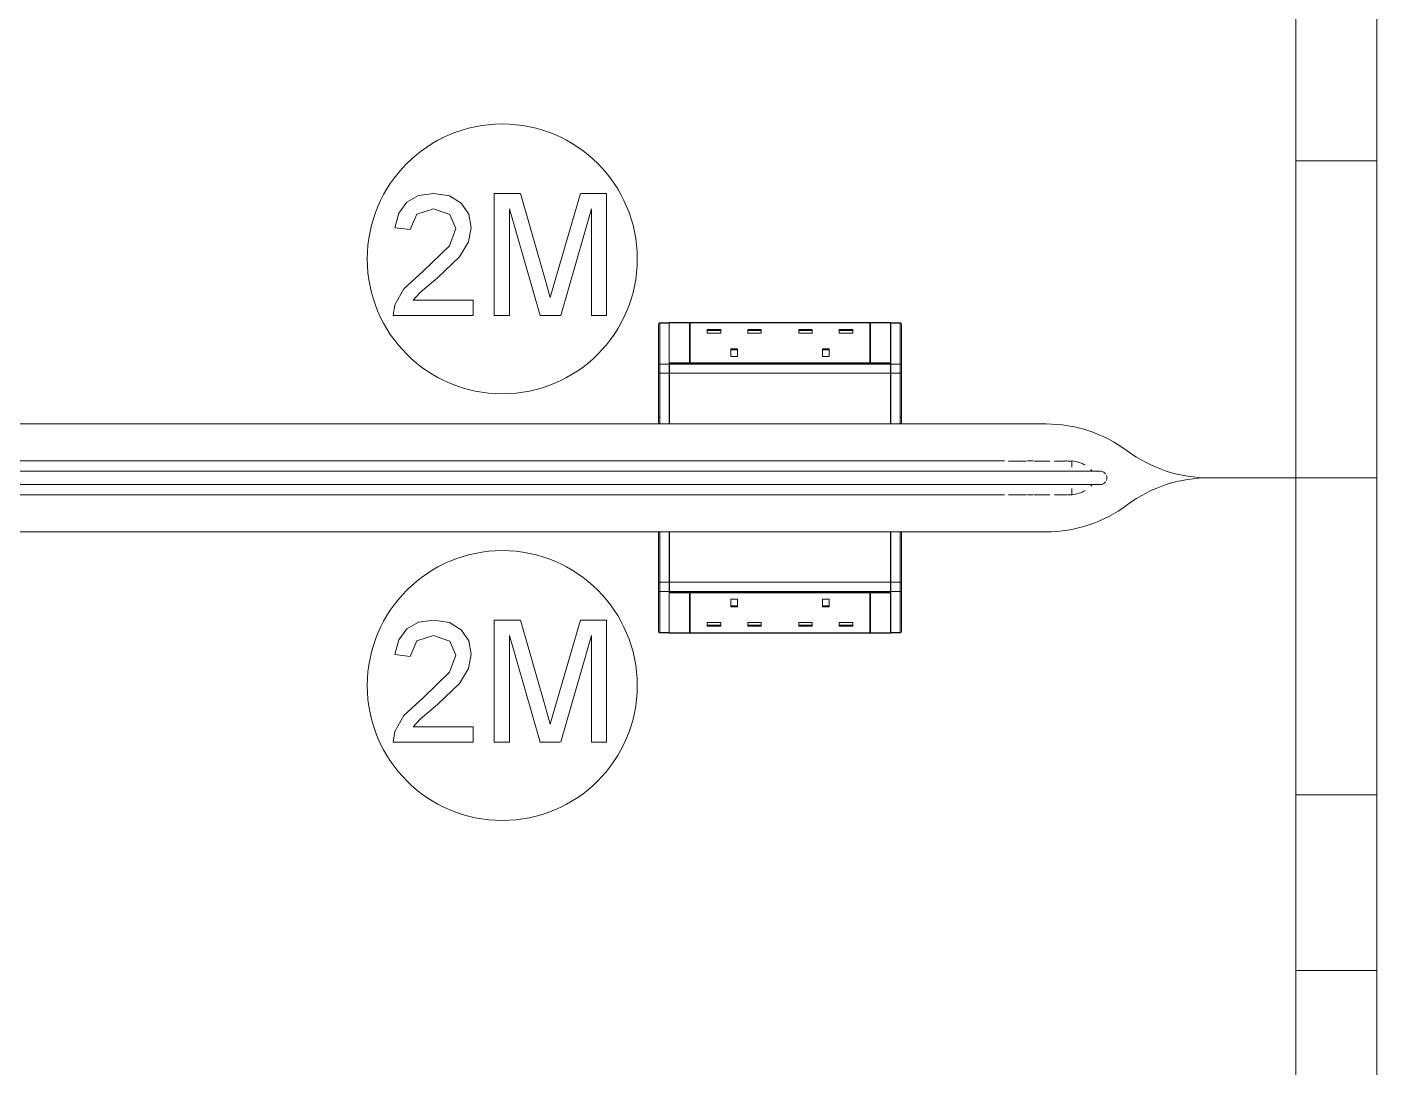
# Model space of a CAD drawing. Header units: millimetres. Extents: x 155927 to 326028, y -36033 to 97293.
# Drawn here: x 170437 to 171437, y 23749 to 24519 of the extents above; entities that cross this region are included whole.
import ezdxf

# ---------------------------------------------------------------- set-up
doc = ezdxf.new("R2010")
doc.units = ezdxf.units.MM
doc.header["$MEASUREMENT"] = 0
doc.layers.add('I-FURN', color=8, linetype='CONTINUOUS', lineweight=9)

msp = doc.modelspace()

# ---------------------------------------------------------------- linework, layer by layer
at = {"layer": 'I-FURN'}
for p, q in [((171437.4, 24185.3), (171437.4, 24985.3)), ((171437.4, 24985.3), (171437.4, 24185.3)), ((171377.4, 24945.3), (171377.4, 23425.3)), ((171437.4, 23425.3), (171437.4, 24945.3)), ((171377.4, 24420.3), (171377.4, 24550.7)), ((171437.4, 24550.7), (171437.4, 24420.3)), ((171377.4, 23950.3), (171377.4, 24420.3)), ((171437.4, 24420.3), (171377.4, 24420.3)), ((171437.4, 24420.3), (171377.4, 24420.3)), ((171437.4, 24420.3), (171437.4, 23950.3)), ((170727.5, 24394.5), (170718.7, 24389.6)), ((170738.8, 24396.1), (170727.5, 24394.5)), ((170750.3, 24394.3), (170738.8, 24396.1)), ((170759.1, 24388.9), (170750.3, 24394.3)), ((170802.9, 24396.1), (170783.5, 24396.1)), ((170783.5, 24396.1), (170783.5, 24305.7)), ((170821.4, 24332.4), (170802.9, 24396.1)), ((170847.4, 24396.1), (170829.2, 24333.5)), ((170866.8, 24396.1), (170847.4, 24396.1)), ((170866.8, 24305.7), (170866.8, 24396.1)), ((170712.8, 24381.6), (170710, 24370.7)), ((170718.7, 24389.6), (170712.8, 24381.6)), ((170721.3, 24369.3), (170726.1, 24380.7)), ((170726.1, 24380.7), (170738.6, 24384.8)), ((170738.6, 24384.8), (170750.6, 24380.6)), ((170750.6, 24380.6), (170755.2, 24370.2)), ((170764.7, 24380.7), (170759.1, 24388.9)), ((170766.5, 24370.9), (170764.7, 24380.7)), ((170794.8, 24305.7), (170794.8, 24384.8)), ((170794.8, 24384.8), (170817.5, 24305.7)), ((170832.8, 24305.7), (170855.5, 24384.8)), ((170855.5, 24384.8), (170855.5, 24305.7)), ((170710, 24370.7), (170721.3, 24369.3)), ((170755.2, 24370.2), (170750.3, 24357.4)), ((170764.5, 24360.2), (170766.5, 24370.9)), ((170757.8, 24349.1), (170764.5, 24360.2)), ((170750.3, 24357.4), (170730.8, 24338.6)), ((170741.6, 24333.6), (170757.8, 24349.1)), ((170730.8, 24338.6), (170716.7, 24325.5)), ((170728.6, 24322.7), (170741.6, 24333.6)), ((170825.1, 24319.1), (170821.4, 24332.4)), ((170829.2, 24333.5), (170825.1, 24319.1)), ((170716.7, 24325.5), (170709.8, 24313.5)), ((170723.5, 24317), (170728.6, 24322.7)), ((170709.8, 24313.5), (170708.6, 24305.7)), ((170767.9, 24317), (170723.5, 24317)), ((170767.9, 24305.7), (170767.9, 24317)), ((170708.6, 24305.7), (170767.9, 24305.7)), ((170783.5, 24305.7), (170794.8, 24305.7)), ((170817.5, 24305.7), (170832.8, 24305.7)), ((170855.5, 24305.7), (170866.8, 24305.7)), ((170913.2, 24300.2), (170906.2, 24300.2)), ((170906.2, 24300), (170906.2, 24300.2)), ((170913.2, 24300.2), (170906.2, 24300.2)), ((170913.2, 24300.2), (170906.2, 24300.2)), ((170913.2, 24300.4), (170928.2, 24300.4)), ((170913.2, 24270.5), (170913.2, 24300.4)), ((170913.2, 24300), (170913.2, 24300.2)), ((171077.2, 24300.2), (170913.3, 24300.2)), ((170928.2, 24300.4), (170928.2, 24270.5)), ((170928.7, 24300.4), (171061.7, 24300.4)), ((170928.7, 24300.4), (170928.7, 24270.5)), ((171061.7, 24300.4), (171061.7, 24270.5)), ((171062.2, 24270.5), (171062.2, 24300.4)), ((171062.2, 24300.4), (171077.2, 24300.4)), ((171077.2, 24300.4), (171077.2, 24270.5)), ((171084.3, 24300.2), (171077.3, 24300.2)), ((171084.3, 24300.2), (171077.3, 24300.2)), ((171077.3, 24300.2), (171084.3, 24300.2)), ((171077.3, 24300.2), (171077.3, 24300)), ((171084.3, 24300.2), (171084.3, 24300)), ((170905.2, 24299.2), (170905.2, 24268.9)), ((170905.2, 24299.2), (170905.2, 24268.9)), ((170905.4, 24299.8), (170905.4, 24299.8)), ((170906.2, 24269.7), (170906.2, 24300)), ((170906.2, 24300), (170913.2, 24300)), ((170913.2, 24269.7), (170913.2, 24300)), ((170928.2, 24300), (170928.7, 24300)), ((170941.3, 24295.3), (170941.3, 24292.5)), ((170951.3, 24295.3), (170941.3, 24295.3)), ((170951.3, 24294.6), (170941.3, 24294.6)), ((170951.3, 24292.5), (170941.3, 24292.5)), ((170951.3, 24295.3), (170951.3, 24292.5)), ((170971.3, 24295.3), (170971.3, 24292.5)), ((170981.3, 24295.3), (170971.3, 24295.3)), ((170981.3, 24294.6), (170971.3, 24294.6)), ((170981.3, 24292.5), (170971.3, 24292.5)), ((170981.3, 24295.3), (170981.3, 24292.5)), ((171009.1, 24295.3), (171009.1, 24292.5)), ((171019.1, 24295.3), (171009.1, 24295.3)), ((171019.1, 24294.6), (171009.1, 24294.6)), ((171019.1, 24292.5), (171009.1, 24292.5)), ((171019.1, 24295.3), (171019.1, 24292.5)), ((171039.1, 24295.3), (171039.1, 24292.5)), ((171049.1, 24295.3), (171039.1, 24295.3)), ((171049.1, 24294.6), (171039.1, 24294.6)), ((171049.1, 24292.5), (171039.1, 24292.5)), ((171049.1, 24295.3), (171049.1, 24292.5)), ((171061.7, 24300), (171062.2, 24300)), ((171084.3, 24300), (171077.3, 24300)), ((171077.3, 24300), (171077.3, 24269.7)), ((171084.3, 24300), (171084.3, 24269.7)), ((171085, 24299.8), (171085, 24299.8)), ((171085.3, 24268.9), (171085.3, 24299.2)), ((171085.3, 24268.9), (171085.3, 24299.2)), ((170958.8, 24281), (170958.8, 24275.3)), ((170963.8, 24281), (170958.8, 24281)), ((170963.8, 24280.3), (170958.8, 24280.3)), ((170963.8, 24281), (170963.8, 24275.3)), ((171026.6, 24281), (171026.6, 24275.3)), ((171031.6, 24281), (171026.6, 24281)), ((171031.6, 24280.3), (171026.6, 24280.3)), ((171031.6, 24275.3), (171031.6, 24281)), ((170928.2, 24270.5), (170913.2, 24270.5)), ((170913.2, 24270.5), (170913.2, 24268.1)), ((170913.3, 24270.3), (170928.2, 24270.3)), ((170913.3, 24269.7), (170913.3, 24270.3)), ((171061.7, 24270.5), (170928.7, 24270.5)), ((170928.7, 24270.3), (171061.7, 24270.3)), ((170963.8, 24275.3), (170958.8, 24275.3)), ((171026.6, 24275.3), (171031.6, 24275.3)), ((171077.2, 24270.5), (171062.2, 24270.5)), ((171062.2, 24270.3), (171077.2, 24270.3)), ((171077.2, 24270.3), (171077.2, 24269.7)), ((170905.2, 24230.3), (170905.2, 24268.9)), ((170905.2, 24268.9), (170905.2, 24263.4)), ((170905.2, 24263.4), (170905.2, 24226.3)), ((170906.2, 24262.8), (170906.2, 24269.7)), ((170906.2, 24269.7), (170913.2, 24269.7)), ((170906.2, 24225.3), (170906.2, 24262.8)), ((170906.2, 24262.8), (170913.2, 24262.8)), ((170913.2, 24262.8), (170913.2, 24269.7)), ((170913.2, 24225.3), (170913.2, 24262.8)), ((170913.3, 24269.7), (170913.3, 24262.8)), ((171077.2, 24269.7), (170913.3, 24269.7)), ((170913.3, 24262.8), (170913.3, 24225.3)), ((171077.2, 24262.8), (170913.3, 24262.8)), ((171077.2, 24262.8), (171077.2, 24269.7)), ((171077.2, 24225.3), (171077.2, 24262.8)), ((171084.3, 24269.7), (171077.3, 24269.7)), ((171077.3, 24269.7), (171077.3, 24262.8)), ((171084.3, 24262.8), (171077.3, 24262.8)), ((171077.3, 24262.8), (171077.3, 24225.3)), ((171084.3, 24269.7), (171084.3, 24262.8)), ((171084.3, 24262.8), (171084.3, 24225.3)), ((171085.3, 24268.9), (171085.3, 24230.3)), ((171085.3, 24263.4), (171085.3, 24268.9)), ((171085.3, 24226.3), (171085.3, 24263.4)), ((170906.2, 24230.3), (170905.2, 24230.3)), ((170905.2, 24226.3), (170905.2, 24230.3)), ((171085.3, 24230.3), (171084.3, 24230.3)), ((171085.3, 24230.3), (171085.3, 24226.3)), ((169904.3, 24225.3), (170906.2, 24225.3)), ((170906.2, 24225.3), (169904.3, 24225.3)), ((170905.2, 24226.3), (170905.2, 24226.3)), ((170906.2, 24225.3), (170913.2, 24225.3)), ((170906.2, 24225.3), (170913.2, 24225.3)), ((170913.3, 24225.3), (171077.2, 24225.3)), ((171077.2, 24225.3), (170913.3, 24225.3)), ((171077.3, 24225.3), (171084.3, 24225.3)), ((171084.3, 24225.3), (171077.3, 24225.3)), ((171084.3, 24225.3), (171192.4, 24225.3)), ((171192.4, 24225.3), (171084.3, 24225.3)), ((169723.4, 24197.9), (171161.5, 24197.9)), ((171161.5, 24190.3), (169723.4, 24190.3)), ((171162.3, 24190.3), (171161.5, 24190.3)), ((171165.1, 24190.3), (171162.3, 24190.3)), ((171164.5, 24197.8), (171177.7, 24197.8)), ((171168, 24190.3), (171165.1, 24190.3)), ((171170.8, 24190.3), (171168, 24190.3)), ((171173.6, 24190.3), (171170.8, 24190.3)), ((171176.4, 24190.3), (171173.6, 24190.3)), ((171179.1, 24190.3), (171176.4, 24190.3)), ((171178.6, 24197.9), (171182.7, 24197.9)), ((171181.9, 24190.3), (171179.1, 24190.3)), ((171184.6, 24190.3), (171181.9, 24190.3)), ((171183.5, 24197.8), (171195, 24197.8)), ((171187.2, 24190.3), (171184.6, 24190.3)), ((171189.9, 24190.3), (171187.2, 24190.3)), ((171192.4, 24190.3), (171189.9, 24190.3)), ((171195, 24190.3), (171192.4, 24190.3)), ((171197.4, 24190.3), (171195, 24190.3)), ((171199.9, 24190.3), (171197.4, 24190.3)), ((171198.5, 24197.8), (171206.5, 24197.8)), ((171202.2, 24190.3), (171199.9, 24190.3)), ((171204.5, 24190.3), (171202.2, 24190.3)), ((171206.7, 24190.3), (171204.5, 24190.3)), ((171208.9, 24190.3), (171206.7, 24190.3)), ((171206.8, 24197.9), (171207.7, 24197.9)), ((171208.1, 24197.8), (171211.5, 24197.8)), ((171210.9, 24190.3), (171208.9, 24190.3)), ((171212.9, 24190.3), (171210.9, 24190.3)), ((171211.5, 24193.3), (171211.5, 24197.8)), ((171214.9, 24190.3), (171212.9, 24190.3)), ((171216.7, 24190.3), (171214.9, 24190.3)), ((171218.4, 24190.3), (171216.7, 24190.3)), ((171220.1, 24190.3), (171218.4, 24190.3)), ((171221.6, 24190.3), (171220.1, 24190.3)), ((171223.1, 24190.3), (171221.6, 24190.3)), ((171224.4, 24190.3), (171223.1, 24190.3)), ((171225.7, 24190.3), (171224.4, 24190.3)), ((171226.9, 24190.3), (171225.7, 24190.3)), ((171227.9, 24190.3), (171226.9, 24190.3)), ((171228.9, 24190.3), (171227.9, 24190.3)), ((171229.7, 24190.3), (171228.9, 24190.3)), ((171230.4, 24190.3), (171229.7, 24190.3)), ((171231, 24190.3), (171230.4, 24190.3)), ((171231.5, 24190.3), (171231, 24190.3)), ((171231.9, 24190.3), (171231.5, 24190.3)), ((171232.2, 24190.3), (171231.9, 24190.3)), ((171232.4, 24190.3), (171232.2, 24190.3)), ((171232.4, 24190.3), (171232.4, 24190.3)), ((169723.4, 24180.3), (171161.5, 24180.3)), ((171161.5, 24180.3), (171164.4, 24180.3)), ((171164.4, 24180.3), (171167.2, 24180.3)), ((171167.2, 24180.3), (171170, 24180.3)), ((171170, 24180.3), (171172.8, 24180.3)), ((171172.8, 24180.3), (171175.6, 24180.3)), ((171175.6, 24180.3), (171178.4, 24180.3)), ((171178.4, 24180.3), (171181.1, 24180.3)), ((171181.1, 24180.3), (171183.8, 24180.3)), ((171183.8, 24180.3), (171186.5, 24180.3)), ((171186.5, 24180.3), (171189.2, 24180.3)), ((171189.2, 24180.3), (171191.7, 24180.3)), ((171191.7, 24180.3), (171194.3, 24180.3)), ((171194.3, 24180.3), (171196.8, 24180.3)), ((171196.8, 24180.3), (171199.2, 24180.3)), ((171199.2, 24180.3), (171201.6, 24180.3)), ((171201.6, 24180.3), (171203.9, 24180.3)), ((171203.9, 24180.3), (171206.1, 24180.3)), ((171206.1, 24180.3), (171208.3, 24180.3)), ((171208.3, 24180.3), (171210.4, 24180.3)), ((171210.4, 24180.3), (171212.4, 24180.3)), ((171212.4, 24180.3), (171214.3, 24180.3)), ((171214.3, 24180.3), (171216.2, 24180.3)), ((171216.2, 24180.3), (171218, 24180.3)), ((171218, 24180.3), (171219.6, 24180.3)), ((171219.6, 24180.3), (171221.2, 24180.3)), ((171221.2, 24180.3), (171222.7, 24180.3)), ((171222.7, 24180.3), (171224.1, 24180.3)), ((171224.1, 24180.3), (171225.4, 24180.3)), ((171225.4, 24180.3), (171226.6, 24180.3)), ((171226.6, 24180.3), (171227.6, 24180.3)), ((171227.6, 24180.3), (171228.6, 24180.3)), ((171228.6, 24180.3), (171229.5, 24180.3)), ((171229.5, 24180.3), (171230.2, 24180.3)), ((171230.2, 24180.3), (171230.9, 24180.3)), ((171230.9, 24180.3), (171231.4, 24180.3)), ((171231.4, 24180.3), (171231.8, 24180.3)), ((171231.8, 24180.3), (171232.2, 24180.3)), ((171232.2, 24180.3), (171232.4, 24180.3)), ((171232.4, 24180.3), (171232.4, 24180.3)), ((171232.4, 24180.3), (171232.4, 24180.3)), ((171437.4, 24185.3), (171313.6, 24185.3)), ((171313.6, 24185.3), (171437.4, 24185.3)), ((171313.6, 24185.3), (171437.4, 24185.3)), ((171437.4, 24185.3), (171313.6, 24185.3)), ((171437.4, 23385.3), (171437.4, 24185.3)), ((171437.4, 24185.3), (171437.4, 23385.3)), ((171161.5, 24172.8), (169723.4, 24172.8)), ((171177.7, 24172.8), (171164.5, 24172.8)), ((171182.7, 24172.8), (171178.6, 24172.8)), ((171195, 24172.8), (171183.5, 24172.8)), ((171206.5, 24172.8), (171198.5, 24172.8)), ((171207.7, 24172.8), (171206.8, 24172.8)), ((171211.5, 24172.8), (171208.1, 24172.8)), ((171211.5, 24172.8), (171211.5, 24177.4)), ((170906.2, 24145.3), (169904.3, 24145.3)), ((169904.3, 24145.3), (170906.2, 24145.3)), ((170905.2, 24140.3), (170905.2, 24144.3)), ((170905.2, 24144.3), (170905.2, 24107.3)), ((170905.2, 24140.3), (170906.2, 24140.3)), ((170905.2, 24101.8), (170905.2, 24140.3)), ((170913.2, 24145.3), (170906.2, 24145.3)), ((170906.2, 24107.9), (170906.2, 24145.3)), ((170906.2, 24145.3), (170913.2, 24145.3)), ((170913.2, 24107.9), (170913.2, 24145.3)), ((171077.2, 24145.3), (170913.3, 24145.3)), ((170913.3, 24145.3), (171077.2, 24145.3)), ((170913.3, 24145.3), (170913.3, 24107.9)), ((171077.2, 24107.9), (171077.2, 24145.3)), ((171084.3, 24145.3), (171077.3, 24145.3)), ((171084.3, 24145.3), (171077.3, 24145.3)), ((171077.3, 24145.3), (171077.3, 24107.9)), ((171192.4, 24145.3), (171084.3, 24145.3)), ((171084.3, 24145.3), (171192.4, 24145.3)), ((171084.3, 24145.3), (171084.3, 24107.9)), ((171084.3, 24140.3), (171085.3, 24140.3)), ((171085.3, 24144.3), (171085.3, 24144.3)), ((171085.3, 24107.3), (171085.3, 24144.3)), ((171085.3, 24144.3), (171085.3, 24140.3)), ((171085.3, 24140.3), (171085.3, 24101.8)), ((170905.2, 24107.3), (170905.2, 24101.8)), ((170905.2, 24101.8), (170905.2, 24071.5)), ((170905.2, 24101.8), (170905.2, 24071.5)), ((170906.2, 24101), (170906.2, 24107.9)), ((170906.2, 24107.9), (170913.2, 24107.9)), ((170906.2, 24070.7), (170906.2, 24101)), ((170906.2, 24101), (170913.2, 24101)), ((170913.2, 24101), (170913.2, 24107.9)), ((170913.2, 24070.7), (170913.2, 24101)), ((170913.2, 24100.1), (170928.2, 24100.1)), ((170913.2, 24070.3), (170913.2, 24100.1)), ((170913.3, 24107.9), (171077.2, 24107.9)), ((170913.3, 24107.9), (170913.3, 24101)), ((170913.3, 24101), (171077.2, 24101)), ((170913.3, 24100.3), (170913.3, 24101)), ((170928.2, 24100.3), (170913.3, 24100.3)), ((170928.2, 24100.1), (170928.2, 24070.3)), ((171061.7, 24100.3), (170928.7, 24100.3)), ((170928.7, 24100.1), (171061.7, 24100.1)), ((170928.7, 24070.3), (170928.7, 24100.1)), ((171061.7, 24070.3), (171061.7, 24100.1)), ((171077.2, 24100.3), (171062.2, 24100.3)), ((171062.2, 24100.1), (171077.2, 24100.1)), ((171062.2, 24070.3), (171062.2, 24100.1)), ((171077.2, 24101), (171077.2, 24107.9)), ((171077.2, 24100.1), (171077.2, 24102.6)), ((171077.2, 24101), (171077.2, 24100.3)), ((171077.2, 24100.1), (171077.2, 24070.3)), ((171084.3, 24107.9), (171077.3, 24107.9)), ((171077.3, 24107.9), (171077.3, 24101)), ((171084.3, 24101), (171077.3, 24101)), ((171077.3, 24101), (171077.3, 24070.7)), ((171084.3, 24107.9), (171084.3, 24101)), ((171084.3, 24101), (171084.3, 24070.7)), ((171085.3, 24101.8), (171085.3, 24107.3)), ((171085.3, 24071.5), (171085.3, 24101.8)), ((171085.3, 24071.5), (171085.3, 24101.8)), ((170963.8, 24095.4), (170958.8, 24095.4)), ((170958.8, 24095.4), (170958.8, 24089.7)), ((170958.8, 24090.4), (170963.8, 24090.4)), ((170963.8, 24089.7), (170963.8, 24095.4)), ((171026.6, 24089.7), (171026.6, 24095.4)), ((171026.6, 24095.4), (171031.6, 24095.4)), ((171026.6, 24090.4), (171031.6, 24090.4)), ((171031.6, 24089.7), (171031.6, 24095.4)), ((170958.8, 24089.7), (170963.8, 24089.7)), ((171026.6, 24089.7), (171031.6, 24089.7)), ((170718.7, 24073.4), (170712.8, 24065.4)), ((170727.5, 24078.3), (170718.7, 24073.4)), ((170738.8, 24079.9), (170727.5, 24078.3)), ((170750.3, 24078.1), (170738.8, 24079.9)), ((170759.1, 24072.6), (170750.3, 24078.1)), ((170764.7, 24064.5), (170759.1, 24072.6)), ((170802.9, 24079.9), (170783.5, 24079.9)), ((170783.5, 24079.9), (170783.5, 23989.5)), ((170821.4, 24016.2), (170802.9, 24079.9)), ((170847.4, 24079.9), (170829.2, 24017.3)), ((170866.8, 24079.9), (170847.4, 24079.9)), ((170866.8, 23989.5), (170866.8, 24079.9)), ((170905.4, 24070.8), (170905.4, 24070.9)), ((170906.2, 24070.5), (170906.2, 24070.7)), ((170906.2, 24070.7), (170913.2, 24070.7)), ((170906.2, 24070.5), (170913.2, 24070.5)), ((170906.2, 24070.5), (170913.2, 24070.5)), ((170913.2, 24070.5), (170906.2, 24070.5)), ((170913.2, 24070.5), (170913.2, 24070.7)), ((170928.2, 24070.3), (170913.2, 24070.3)), ((170913.3, 24070.5), (171077.2, 24070.5)), ((170928.7, 24070.7), (170928.2, 24070.7)), ((171061.7, 24070.3), (170928.7, 24070.3)), ((170941.3, 24075.3), (170941.3, 24078.2)), ((170941.3, 24078.2), (170951.3, 24078.2)), ((170941.3, 24076.1), (170951.3, 24076.1)), ((170941.3, 24075.3), (170951.3, 24075.3)), ((170951.3, 24075.3), (170951.3, 24078.2)), ((170971.3, 24075.3), (170971.3, 24078.2)), ((170971.3, 24078.2), (170981.3, 24078.2)), ((170971.3, 24076.1), (170981.3, 24076.1)), ((170971.3, 24075.3), (170981.3, 24075.3)), ((170981.3, 24075.3), (170981.3, 24078.2)), ((171009.1, 24075.3), (171009.1, 24078.2)), ((171009.1, 24078.2), (171019.1, 24078.2)), ((171009.1, 24076.1), (171019.1, 24076.1)), ((171009.1, 24075.3), (171019.1, 24075.3)), ((171019.1, 24075.3), (171019.1, 24078.2)), ((171039.1, 24075.3), (171039.1, 24078.2)), ((171039.1, 24078.2), (171049.1, 24078.2)), ((171039.1, 24076.1), (171049.1, 24076.1)), ((171039.1, 24075.3), (171049.1, 24075.3)), ((171049.1, 24075.3), (171049.1, 24078.2)), ((171062.2, 24070.7), (171061.7, 24070.7)), ((171077.2, 24070.3), (171062.2, 24070.3)), ((171084.3, 24070.7), (171077.3, 24070.7)), ((171077.3, 24070.7), (171077.3, 24070.5)), ((171077.3, 24070.5), (171084.3, 24070.5)), ((171077.3, 24070.5), (171084.3, 24070.5)), ((171077.3, 24070.5), (171084.3, 24070.5)), ((171084.3, 24070.7), (171084.3, 24070.5)), ((171085.1, 24070.9), (171085, 24070.8)), ((170712.8, 24065.4), (170710, 24054.5)), ((170721.3, 24053), (170726.1, 24064.5)), ((170726.1, 24064.5), (170738.6, 24068.6)), ((170738.6, 24068.6), (170750.6, 24064.4)), ((170750.6, 24064.4), (170755.2, 24054)), ((170766.5, 24054.7), (170764.7, 24064.5)), ((170794.8, 23989.5), (170794.8, 24068.6)), ((170794.8, 24068.6), (170817.5, 23989.5)), ((170832.8, 23989.6), (170855.5, 24068.6)), ((170855.5, 24068.6), (170855.5, 23989.5)), ((170710, 24054.5), (170721.3, 24053)), ((170755.2, 24054), (170750.3, 24041.2)), ((170764.5, 24044), (170766.5, 24054.7)), ((170750.3, 24041.2), (170730.8, 24022.4)), ((170757.8, 24032.9), (170764.5, 24044)), ((170741.6, 24017.4), (170757.8, 24032.9)), ((170730.8, 24022.4), (170716.7, 24009.3)), ((170728.6, 24006.5), (170741.6, 24017.4)), ((170825.1, 24002.9), (170821.4, 24016.2)), ((170829.2, 24017.3), (170825.1, 24002.9)), ((170716.7, 24009.3), (170709.8, 23997.3)), ((170723.5, 24000.8), (170728.6, 24006.5)), ((170767.9, 24000.8), (170723.5, 24000.8)), ((170767.9, 23989.5), (170767.9, 24000.8)), ((170709.8, 23997.3), (170708.6, 23989.5)), ((170708.6, 23989.5), (170767.9, 23989.5)), ((170783.5, 23989.5), (170794.8, 23989.5)), ((170817.5, 23989.5), (170832.5, 23989.5)), ((170855.5, 23989.5), (170866.8, 23989.5)), ((171377.4, 23820.3), (171377.4, 23950.3)), ((171437.4, 23950.3), (171377.4, 23950.3)), ((171437.4, 23950.3), (171377.4, 23950.3)), ((171437.4, 23950.3), (171437.4, 23820.3)), ((171377.4, 23385.3), (171377.4, 23820.3)), ((171437.4, 23820.3), (171377.4, 23820.3)), ((171437.4, 23820.3), (171377.4, 23820.3)), ((171437.4, 23820.3), (171437.4, 23385.3))]:
    msp.add_line(p, q, dxfattribs=at)
at = {"layer": 'I-FURN', "flags": 128}
for points in [[(170905.6, 24300), (170905.7, 24300.1), (170905.7, 24300.1), (170905.8, 24300.1), (170905.8, 24300.1), (170905.8, 24300.1), (170905.9, 24300.1), (170905.9, 24300.1), (170905.9, 24300.1), (170906, 24300.2), (170906, 24300.2), (170906.1, 24300.2), (170906.1, 24300.2), (170906.1, 24300.2), (170906.2, 24300.2)], [(171084.3, 24300.2), (171084.3, 24300.2), (171084.4, 24300.2), (171084.4, 24300.2), (171084.4, 24300.2), (171084.5, 24300.1), (171084.5, 24300.1), (171084.6, 24300.1), (171084.6, 24300.1), (171084.6, 24300.1), (171084.7, 24300.1), (171084.7, 24300.1), (171084.7, 24300.1), (171084.8, 24300)], [(170905.2, 24268.9), (170905.2, 24268.8), (170905.2, 24268.7), (170905.2, 24268.6), (170905.2, 24268.5), (170905.2, 24268.4), (170905.2, 24268.3), (170905.2, 24268.1), (170905.2, 24268), (170905.2, 24267.9), (170905.2, 24267.7), (170905.2, 24267.6), (170905.2, 24267.5), (170905.2, 24267.3), (170905.2, 24267.2), (170905.2, 24267), (170905.2, 24266.9), (170905.2, 24266.7), (170905.2, 24266.6), (170905.2, 24266.4), (170905.2, 24266.3), (170905.2, 24266.1), (170905.2, 24265.9), (170905.2, 24265.8), (170905.2, 24265.6), (170905.2, 24265.5), (170905.2, 24265.3), (170905.2, 24265.1), (170905.2, 24265), (170905.2, 24264.8), (170905.2, 24264.7), (170905.2, 24264.5), (170905.2, 24264.4), (170905.2, 24264.2), (170905.2, 24264.1), (170905.2, 24263.9), (170905.2, 24263.8), (170905.2, 24263.6), (170905.2, 24263.5), (170905.2, 24263.4)], [(170905.2, 24263.4), (170905.2, 24260.6), (170905.2, 24257.9), (170905.2, 24255.3), (170905.2, 24252.7), (170905.2, 24250.3), (170905.2, 24248), (170905.2, 24245.8), (170905.2, 24243.6), (170905.2, 24241.6), (170905.2, 24239.7), (170905.2, 24237.9), (170905.2, 24236.3), (170905.2, 24234.7), (170905.2, 24233.3), (170905.2, 24232), (170905.2, 24230.8), (170905.2, 24229.8), (170905.2, 24228.8), (170905.2, 24228.1), (170905.2, 24227.4), (170905.2, 24226.9), (170905.2, 24226.5), (170905.2, 24226.3)], [(171085.3, 24263.4), (171085.3, 24263.5), (171085.3, 24263.6), (171085.3, 24263.8), (171085.3, 24263.9), (171085.3, 24264.1), (171085.3, 24264.2), (171085.3, 24264.4), (171085.3, 24264.5), (171085.3, 24264.7), (171085.3, 24264.8), (171085.3, 24265), (171085.3, 24265.1), (171085.3, 24265.3), (171085.3, 24265.5), (171085.3, 24265.6), (171085.3, 24265.8), (171085.3, 24265.9), (171085.3, 24266.1), (171085.3, 24266.3), (171085.3, 24266.4), (171085.3, 24266.6), (171085.3, 24266.7), (171085.3, 24266.9), (171085.3, 24267), (171085.3, 24267.2), (171085.3, 24267.3), (171085.3, 24267.5), (171085.3, 24267.6), (171085.3, 24267.7), (171085.3, 24267.9), (171085.3, 24268), (171085.3, 24268.1), (171085.3, 24268.3), (171085.3, 24268.4), (171085.3, 24268.5), (171085.3, 24268.6), (171085.3, 24268.7), (171085.3, 24268.8), (171085.3, 24268.9)], [(171085.3, 24226.3), (171085.3, 24226.6), (171085.3, 24227), (171085.3, 24227.6), (171085.3, 24228.3), (171085.3, 24229.1), (171085.3, 24230), (171085.3, 24231.1), (171085.3, 24232.3), (171085.3, 24233.6), (171085.3, 24235.1), (171085.3, 24236.7), (171085.3, 24238.4), (171085.3, 24240.2), (171085.3, 24242.1), (171085.3, 24244.2), (171085.3, 24246.3), (171085.3, 24248.6), (171085.3, 24250.9), (171085.3, 24253.4), (171085.3, 24256), (171085.3, 24258.6), (171085.3, 24261.3), (171085.3, 24263.4)], [(170905.2, 24226.3), (170905.2, 24226.3), (170905.2, 24226.3), (170905.2, 24226.4), (170905.2, 24226.4), (170905.2, 24226.4), (170905.2, 24226.4), (170905.2, 24226.5), (170905.2, 24226.5), (170905.2, 24226.6), (170905.2, 24226.6), (170905.2, 24226.7), (170905.2, 24226.8), (170905.2, 24226.9), (170905.2, 24226.9), (170905.2, 24227), (170905.2, 24227.1), (170905.2, 24227.2), (170905.2, 24227.3), (170905.2, 24227.4), (170905.2, 24227.5), (170905.2, 24227.7), (170905.2, 24227.8), (170905.2, 24227.9), (170905.2, 24228), (170905.2, 24228.2), (170905.2, 24228.3), (170905.2, 24228.4), (170905.2, 24228.6), (170905.2, 24228.7), (170905.2, 24228.9), (170905.2, 24229), (170905.2, 24229.2), (170905.2, 24229.3), (170905.2, 24229.5), (170905.2, 24229.6), (170905.2, 24229.8), (170905.2, 24230), (170905.2, 24230.1), (170905.2, 24230.3), (170905.2, 24230.3)], [(171085.3, 24230.3), (171085.3, 24230.2), (171085.3, 24230), (171085.3, 24229.8), (171085.3, 24229.7), (171085.3, 24229.5), (171085.3, 24229.4), (171085.3, 24229.2), (171085.3, 24229.1), (171085.3, 24228.9), (171085.3, 24228.8), (171085.3, 24228.6), (171085.3, 24228.5), (171085.3, 24228.3), (171085.3, 24228.2), (171085.3, 24228.1), (171085.3, 24227.9), (171085.3, 24227.8), (171085.3, 24227.7), (171085.3, 24227.6), (171085.3, 24227.5), (171085.3, 24227.3), (171085.3, 24227.2), (171085.3, 24227.1), (171085.3, 24227), (171085.3, 24227), (171085.3, 24226.9), (171085.3, 24226.8), (171085.3, 24226.7), (171085.3, 24226.7), (171085.3, 24226.6), (171085.3, 24226.5), (171085.3, 24226.5), (171085.3, 24226.4), (171085.3, 24226.4), (171085.3, 24226.4), (171085.3, 24226.4), (171085.3, 24226.3), (171085.3, 24226.3), (171085.3, 24226.3)], [(170906.2, 24225.3), (170906.1, 24225.3), (170906.1, 24225.3), (170906, 24225.3), (170906, 24225.3), (170906, 24225.3), (170905.9, 24225.4), (170905.9, 24225.4), (170905.8, 24225.4), (170905.8, 24225.4), (170905.8, 24225.4), (170905.7, 24225.4), (170905.7, 24225.4), (170905.7, 24225.5), (170905.6, 24225.5), (170905.6, 24225.5), (170905.6, 24225.5), (170905.5, 24225.5), (170905.5, 24225.6), (170905.5, 24225.6), (170905.4, 24225.6), (170905.4, 24225.7), (170905.4, 24225.7), (170905.4, 24225.7), (170905.3, 24225.7), (170905.3, 24225.8), (170905.3, 24225.8), (170905.3, 24225.9), (170905.3, 24225.9), (170905.2, 24225.9), (170905.2, 24226), (170905.2, 24226), (170905.2, 24226), (170905.2, 24226.1), (170905.2, 24226.1), (170905.2, 24226.2), (170905.2, 24226.2), (170905.2, 24226.2), (170905.2, 24226.3), (170905.2, 24226.3), (170905.2, 24226.3)], [(171085.3, 24226.3), (171085.3, 24226.3), (171085.3, 24226.2), (171085.3, 24226.2), (171085.3, 24226.2), (171085.3, 24226.1), (171085.2, 24226.1), (171085.2, 24226), (171085.2, 24226), (171085.2, 24226), (171085.2, 24225.9), (171085.2, 24225.9), (171085.2, 24225.9), (171085.1, 24225.8), (171085.1, 24225.8), (171085.1, 24225.8), (171085.1, 24225.7), (171085.1, 24225.7), (171085, 24225.7), (171085, 24225.6), (171085, 24225.6), (171084.9, 24225.6), (171084.9, 24225.6), (171084.9, 24225.5), (171084.8, 24225.5), (171084.8, 24225.5), (171084.8, 24225.5), (171084.7, 24225.4), (171084.7, 24225.4), (171084.7, 24225.4), (171084.6, 24225.4), (171084.6, 24225.4), (171084.6, 24225.4), (171084.5, 24225.4), (171084.5, 24225.3), (171084.4, 24225.3), (171084.4, 24225.3), (171084.4, 24225.3), (171084.3, 24225.3), (171084.3, 24225.3), (171084.3, 24225.3)], [(171085.3, 24226.3), (171085.3, 24226.3), (171085.3, 24226.3)], [(170905.2, 24144.3), (170905.2, 24144.4), (170905.2, 24144.4), (170905.2, 24144.5), (170905.2, 24144.5), (170905.2, 24144.5), (170905.2, 24144.6), (170905.2, 24144.6), (170905.2, 24144.7), (170905.2, 24144.7), (170905.2, 24144.7), (170905.2, 24144.8), (170905.3, 24144.8), (170905.3, 24144.8), (170905.3, 24144.9), (170905.3, 24144.9), (170905.3, 24144.9), (170905.4, 24145), (170905.4, 24145), (170905.4, 24145), (170905.5, 24145.1), (170905.5, 24145.1), (170905.5, 24145.1), (170905.5, 24145.1), (170905.6, 24145.2), (170905.6, 24145.2), (170905.6, 24145.2), (170905.7, 24145.2), (170905.7, 24145.2), (170905.8, 24145.3), (170905.8, 24145.3), (170905.8, 24145.3), (170905.9, 24145.3), (170905.9, 24145.3), (170905.9, 24145.3), (170906, 24145.3), (170906, 24145.3), (170906.1, 24145.3), (170906.1, 24145.3), (170906.1, 24145.3), (170906.2, 24145.3)], [(170905.2, 24140.3), (170905.2, 24140.5), (170905.2, 24140.7), (170905.2, 24140.8), (170905.2, 24141), (170905.2, 24141.1), (170905.2, 24141.3), (170905.2, 24141.4), (170905.2, 24141.6), (170905.2, 24141.8), (170905.2, 24141.9), (170905.2, 24142), (170905.2, 24142.2), (170905.2, 24142.3), (170905.2, 24142.5), (170905.2, 24142.6), (170905.2, 24142.7), (170905.2, 24142.9), (170905.2, 24143), (170905.2, 24143.1), (170905.2, 24143.2), (170905.2, 24143.3), (170905.2, 24143.4), (170905.2, 24143.5), (170905.2, 24143.6), (170905.2, 24143.7), (170905.2, 24143.8), (170905.2, 24143.9), (170905.2, 24143.9), (170905.2, 24144), (170905.2, 24144.1), (170905.2, 24144.1), (170905.2, 24144.2), (170905.2, 24144.2), (170905.2, 24144.3), (170905.2, 24144.3), (170905.2, 24144.3), (170905.2, 24144.3), (170905.2, 24144.3), (170905.2, 24144.3)], [(170905.2, 24144.3), (170905.2, 24144.3), (170905.2, 24144.3)], [(170905.2, 24144.3), (170905.2, 24144.1), (170905.2, 24143.6), (170905.2, 24143.1), (170905.2, 24142.4), (170905.2, 24141.6), (170905.2, 24140.6), (170905.2, 24139.6), (170905.2, 24138.4), (170905.2, 24137), (170905.2, 24135.6), (170905.2, 24134), (170905.2, 24132.3), (170905.2, 24130.5), (170905.2, 24128.5), (170905.2, 24126.5), (170905.2, 24124.3), (170905.2, 24122.1), (170905.2, 24119.7), (170905.2, 24117.3), (170905.2, 24114.7), (170905.2, 24112.1), (170905.2, 24109.4), (170905.2, 24107.3)], [(171084.3, 24145.3), (171084.3, 24145.3), (171084.4, 24145.3), (171084.4, 24145.3), (171084.4, 24145.3), (171084.5, 24145.3), (171084.5, 24145.3), (171084.6, 24145.3), (171084.6, 24145.3), (171084.6, 24145.3), (171084.7, 24145.3), (171084.7, 24145.2), (171084.7, 24145.2), (171084.8, 24145.2), (171084.8, 24145.2), (171084.8, 24145.2), (171084.9, 24145.1), (171084.9, 24145.1), (171084.9, 24145.1), (171085, 24145.1), (171085, 24145), (171085, 24145), (171085, 24145), (171085.1, 24144.9), (171085.1, 24144.9), (171085.1, 24144.9), (171085.1, 24144.8), (171085.2, 24144.8), (171085.2, 24144.8), (171085.2, 24144.7), (171085.2, 24144.7), (171085.2, 24144.7), (171085.2, 24144.6), (171085.2, 24144.6), (171085.3, 24144.6), (171085.3, 24144.5), (171085.3, 24144.5), (171085.3, 24144.4), (171085.3, 24144.4), (171085.3, 24144.4), (171085.3, 24144.3)], [(171085.3, 24107.3), (171085.3, 24110.1), (171085.3, 24112.8), (171085.3, 24115.4), (171085.3, 24117.9), (171085.3, 24120.4), (171085.3, 24122.7), (171085.3, 24124.9), (171085.3, 24127), (171085.3, 24129.1), (171085.3, 24131), (171085.3, 24132.7), (171085.3, 24134.4), (171085.3, 24136), (171085.3, 24137.4), (171085.3, 24138.7), (171085.3, 24139.9), (171085.3, 24140.9), (171085.3, 24141.8), (171085.3, 24142.6), (171085.3, 24143.3), (171085.3, 24143.8), (171085.3, 24144.1), (171085.3, 24144.3)], [(171085.3, 24144.3), (171085.3, 24144.3), (171085.3, 24144.3), (171085.3, 24144.3), (171085.3, 24144.3), (171085.3, 24144.3), (171085.3, 24144.2), (171085.3, 24144.2), (171085.3, 24144.1), (171085.3, 24144.1), (171085.3, 24144), (171085.3, 24144), (171085.3, 24143.9), (171085.3, 24143.8), (171085.3, 24143.7), (171085.3, 24143.6), (171085.3, 24143.5), (171085.3, 24143.5), (171085.3, 24143.3), (171085.3, 24143.2), (171085.3, 24143.1), (171085.3, 24143), (171085.3, 24142.9), (171085.3, 24142.8), (171085.3, 24142.6), (171085.3, 24142.5), (171085.3, 24142.4), (171085.3, 24142.2), (171085.3, 24142.1), (171085.3, 24141.9), (171085.3, 24141.8), (171085.3, 24141.6), (171085.3, 24141.5), (171085.3, 24141.3), (171085.3, 24141.2), (171085.3, 24141), (171085.3, 24140.9), (171085.3, 24140.7), (171085.3, 24140.5), (171085.3, 24140.4), (171085.3, 24140.3)], [(170905.2, 24107.3), (170905.2, 24107.2), (170905.2, 24107), (170905.2, 24106.9), (170905.2, 24106.8), (170905.2, 24106.6), (170905.2, 24106.5), (170905.2, 24106.3), (170905.2, 24106.2), (170905.2, 24106), (170905.2, 24105.8), (170905.2, 24105.7), (170905.2, 24105.5), (170905.2, 24105.4), (170905.2, 24105.2), (170905.2, 24105.1), (170905.2, 24104.9), (170905.2, 24104.7), (170905.2, 24104.6), (170905.2, 24104.4), (170905.2, 24104.3), (170905.2, 24104.1), (170905.2, 24103.9), (170905.2, 24103.8), (170905.2, 24103.6), (170905.2, 24103.5), (170905.2, 24103.3), (170905.2, 24103.2), (170905.2, 24103.1), (170905.2, 24102.9), (170905.2, 24102.8), (170905.2, 24102.7), (170905.2, 24102.5), (170905.2, 24102.4), (170905.2, 24102.3), (170905.2, 24102.2), (170905.2, 24102.1), (170905.2, 24102), (170905.2, 24101.9), (170905.2, 24101.8)], [(171085.3, 24101.8), (171085.3, 24101.9), (171085.3, 24102), (171085.3, 24102.1), (171085.3, 24102.2), (171085.3, 24102.3), (171085.3, 24102.4), (171085.3, 24102.5), (171085.3, 24102.7), (171085.3, 24102.8), (171085.3, 24102.9), (171085.3, 24103.1), (171085.3, 24103.2), (171085.3, 24103.3), (171085.3, 24103.5), (171085.3, 24103.6), (171085.3, 24103.8), (171085.3, 24103.9), (171085.3, 24104.1), (171085.3, 24104.3), (171085.3, 24104.4), (171085.3, 24104.6), (171085.3, 24104.7), (171085.3, 24104.9), (171085.3, 24105.1), (171085.3, 24105.2), (171085.3, 24105.4), (171085.3, 24105.5), (171085.3, 24105.7), (171085.3, 24105.8), (171085.3, 24106), (171085.3, 24106.2), (171085.3, 24106.3), (171085.3, 24106.5), (171085.3, 24106.6), (171085.3, 24106.8), (171085.3, 24106.9), (171085.3, 24107), (171085.3, 24107.2), (171085.3, 24107.3)], [(170906.2, 24070.5), (170906.1, 24070.5), (170906.1, 24070.5), (170906, 24070.5), (170906, 24070.5), (170906, 24070.5), (170905.9, 24070.5), (170905.9, 24070.5), (170905.8, 24070.5), (170905.8, 24070.6), (170905.8, 24070.6), (170905.7, 24070.6), (170905.7, 24070.6), (170905.7, 24070.6)], [(171084.8, 24070.6), (171084.7, 24070.6), (171084.7, 24070.6), (171084.7, 24070.6), (171084.6, 24070.6), (171084.6, 24070.5), (171084.6, 24070.5), (171084.5, 24070.5), (171084.5, 24070.5), (171084.4, 24070.5), (171084.4, 24070.5), (171084.4, 24070.5), (171084.3, 24070.5), (171084.3, 24070.5), (171084.3, 24070.5)]]:
    msp.add_lwpolyline(points, dxfattribs=at)
at = {"layer": 'I-FURN'}
for centre, radius, start, end in [((170789.5, 24347.6), 100, 0, 180), ((170789.5, 24347.6), 100, 180, 0), ((171192.4, 24125.3), 100, 53.1301, 90), ((171192.4, 24125.3), 100, 53.1301, 90), ((171312.5, 24285.4), 100, 233.1301, 270.6256), ((171312.5, 24285.4), 100, 233.1301, 270.6256), ((171209.2, 24174.4), 23.6, 59.1436, 84.3336), ((171219.6, 24185.3), 8.51, 35.5405, 46.5486), ((171232.4, 24185.3), 5, 37.2751, 111.8252), ((171219.6, 24185.3), 8.51, 313.4514, 324.4595), ((171232.4, 24185.3), 5, 248.1748, 322.7249), ((171232.4, 24185.3), 5, 337.635, 22.1642), ((171312.5, 24085.3), 100, 89.3744, 126.8699), ((171312.5, 24085.3), 100, 89.3744, 126.8699), ((171209.2, 24196.3), 23.6, 275.6664, 300.8564), ((171192.4, 24245.3), 100, 270, 306.8699), ((171192.4, 24245.3), 100, 270, 306.8699), ((170789.5, 24031.4), 100, 0, 180), ((170789.5, 24031.4), 100, 180, 0)]:
    msp.add_arc(centre, radius, start, end, dxfattribs=at)
for centre, major_axis, ratio, start_param, end_param in [((170906.2, 24299.2), (-1, 0), 0.819152, 4.712389, 6.283185), ((171084.3, 24299.2), (1, 0), 0.819152, 0, 1.570796), ((170906.2, 24268.9), (-1, 0), 0.819152, 4.712389, 6.283185), ((170906.2, 24263.4), (-1, 0), 0.56467, 0, 1.570796), ((171084.3, 24268.9), (-1, 0), 0.819152, 3.141593, 4.712389), ((171084.3, 24263.4), (-1, 0), 0.56467, 1.570796, 3.141593), ((170906.2, 24226.3), (-1, 0), 0.998113, 0, 1.570796), ((171084.3, 24226.3), (-1, 0), 0.998113, 1.570796, 3.141593), ((170906.2, 24144.3), (1, 0), 0.998113, 1.570796, 3.141593), ((171084.3, 24144.3), (1, 0), 0.998113, 0, 1.570796), ((170906.2, 24107.3), (1, 0), 0.56467, 1.570796, 3.141593), ((170906.2, 24101.8), (1, 0), 0.819152, 3.141593, 4.712389), ((171084.3, 24107.3), (1, 0), 0.56467, 0, 1.570796), ((171084.3, 24101.8), (1, 0), 0.819152, 4.712389, 6.283185), ((170906.2, 24071.5), (-1, 0), 0.819152, 0, 1.570796), ((171084.3, 24071.5), (1, 0), 0.819152, 4.712389, 6.283185)]:
    msp.add_ellipse(centre, major_axis=major_axis, ratio=ratio, start_param=start_param, end_param=end_param, dxfattribs=at)

doc.saveas('drawing.dxf')
